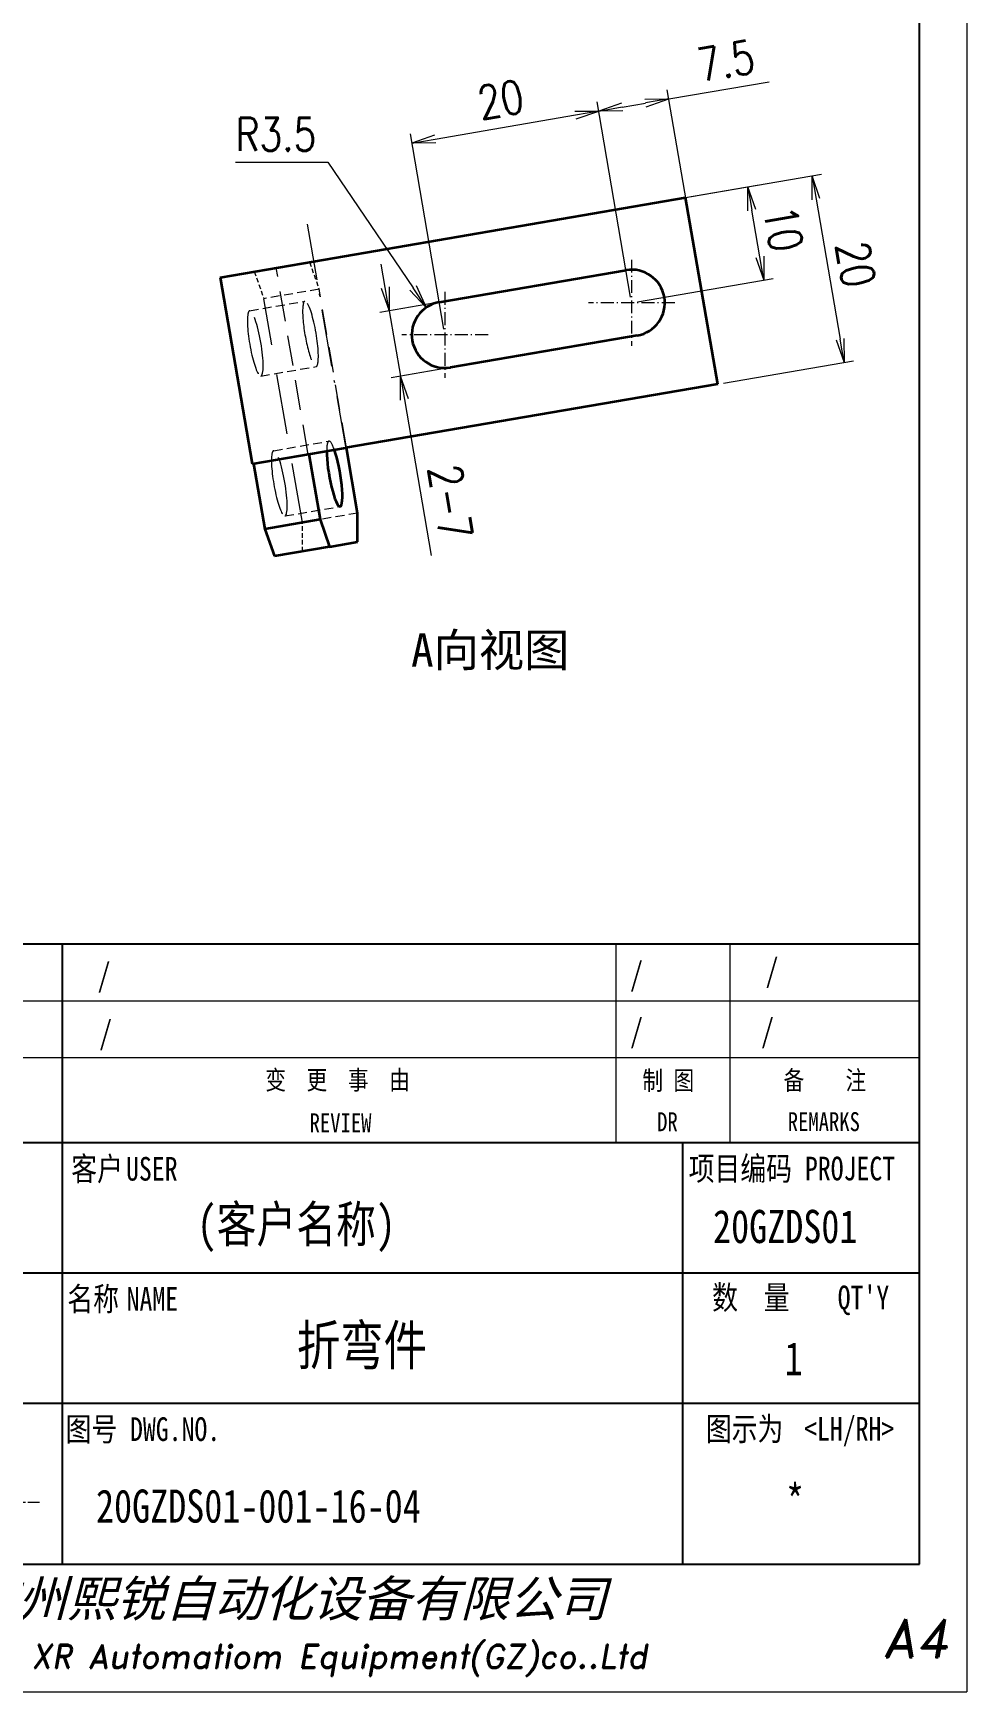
# Model space of a CAD drawing. Header units: millimetres. Extents: x 1333 to 78972, y -42879 to -5704.
# Drawn here: x 76115.1 to 76213.6, y -21799.1 to -21623.9 of the extents above; entities that cross this region are included whole.
import ezdxf
from ezdxf.enums import TextEntityAlignment as Align

# ---------------------------------------------------------------- set-up
doc = ezdxf.new("R2010")
doc.units = ezdxf.units.MM
doc.header["$LTSCALE"] = 0.5
for name, pattern in [('AM_ISO02W050x2', [3.75, 3, -0.75]), ('AM_ISO08W050x2', [9, 6, -0.75, 1.5, -0.75]), ('CENTER', [2, 1.25, -0.25, 0.25, -0.25]), ('DASHDOT', [18.5, 12, -3, 0.5, -3]), ('DASHED', [19.05, 12.7, -6.35])]:
    doc.linetypes.add(name, pattern=pattern)
for name, color, linetype, lineweight in [('中心线', 2, 'AM_ISO08W050x2', 18), ('图框', 7, 'Continuous', 18), ('标注线', 3, 'Continuous', 18), ('粗实线', 7, 'Continuous', 35), ('虚线', 1, 'AM_ISO02W050x2', 18)]:
    doc.layers.add(name, color=color, linetype=linetype, lineweight=lineweight)
for name, color, linetype in [('图号', 7, 'Continuous'), ('图名', 7, 'Continuous'), ('图框文字', 7, 'Continuous'), ('数量', 7, 'Continuous')]:
    doc.layers.add(name, color=color, linetype=linetype)
doc.layers.add('打印-禁用', color=7, linetype='Continuous', lineweight=15, plot=False)
doc.styles.add('DIM', font='romans.shx', dxfattribs={"width": 0.8, "bigfont": 'bigfont.shx'})
doc.styles.add('STYLE1', font='')
doc.styles.add('国标', font='simfang.ttf', dxfattribs={"width": 0.8})
doc.styles.add('宋体', font='')
doc.styles.add('标题字', font='romand.shx', dxfattribs={"oblique": 10, "bigfont": 'bigfont.shx'})
doc.styles.get('STYLE1').set_extended_font_data('SimSun')
doc.styles.get('宋体').set_extended_font_data('SimSun')
doc.dimstyles.new('XR 1-1$0', dxfattribs={"dimtxt": 3.5, "dimasz": 2.5, "dimexe": 1, "dimexo": 0.625, "dimgap": 1.2, "dimtad": 1, "dimzin": 9, "dimdsep": 46, "dimtxsty": 'DIM', "dimblk": 'OPEN', "dimcen": 0, "dimclrd": 8, "dimclre": 8, "dimclrt": 2, "dimazin": 2, "dimtfac": 0.5, "dimtmove": 0, "dimatfit": 3, "dimldrblk": 'OPEN', "dimfxl": 1, "dimtolj": 2, "dimlwd": 18, "dimlwe": 18, "dimarcsym": 0})
doc.dimstyles.new('XR 1-1$4', dxfattribs={"dimtxt": 3.5, "dimasz": 2.5, "dimexe": 1, "dimexo": 0.625, "dimgap": 1.2, "dimtad": 1, "dimtoh": 1, "dimdsep": 46, "dimtxsty": 'DIM', "dimblk": 'OPEN', "dimcen": 0, "dimclrd": 8, "dimclre": 8, "dimclrt": 2, "dimazin": 2, "dimtfac": 0.5, "dimtofl": 0, "dimtmove": 0, "dimatfit": 3, "dimldrblk": 'OPEN', "dimfxl": 1, "dimtolj": 2, "dimlwd": 18, "dimlwe": 18, "dimarcsym": 0})

# ---------------------------------------------------------------- blocks, each defined once
blk = doc.blocks.new('GZDEH零件A4图框V01版')
at = {"layer": '中心线', "color": 1, "linetype": 'CENTER', "lineweight": 5, "ltscale": 2}
blk.add_line((112.13, 20), (104.53, 20), dxfattribs=at)
at = {"layer": '图框', "color": 9}
for p, q in [((173, 58), (173, 79)), ((185, 79), (185, 58)), ((90, 73), (205, 73)), ((90, 67), (205, 67))]:
    blk.add_line(p, q, dxfattribs=at)
at = {"layer": '图框文字', "linetype": 'Continuous'}
for p, q in [((205, 13.5), (205, 292)), ((205, 13.5), (205, 97)), ((90, 79), (205, 79)), ((25, 13.5), (205, 13.5))]:
    blk.add_line(p, q, dxfattribs=at)
at = {"layer": '图框文字', "color": 9}
for p, q in [((114.5, 79), (114.5, 13.5)), ((205, 58), (25, 58)), ((114.5, 58), (114.5, 13.5)), ((180, 58), (180, 13.5)), ((25, 44.25), (205, 44.25)), ((25, 30.5), (205, 30.5))]:
    blk.add_line(p, q, dxfattribs=at)
at = {"layer": '打印-禁用', "linetype": 'Continuous'}
for p in [(210, 297), (0, 0)]:
    blk.add_line(p, (210, 0), dxfattribs=at)
at = {"layer": '图框', "color": 9, "style": '国标', "width": 0.8}
for s, p in [('变  更  事  由', (143.58, 63.63)), ('REVIEW', (143.89, 59.11))]:
    blk.add_text(s, height=2, dxfattribs=at).set_placement(p, align=Align.CENTER)
for s, p in [('制 图', (178.49, 64.61)), ('备    注', (195.02, 64.64)), ('DR', (178.4, 60.22)), ('REMARKS', (194.91, 60.23))]:
    blk.add_text(s, height=2, dxfattribs=at).set_placement(p, align=Align.MIDDLE)
at = {"layer": '图框文字', "color": 9, "style": '国标', "width": 0.8}
for s, p in [('客户', (118.19, 54)), ('USER', (123.97, 54))]:
    blk.add_text(s, height=2.5, dxfattribs=at).set_placement(p, align=Align.CENTER)
for s, p in [('项目编码 PROJECT', (180.64, 54.03)), ('名称\u3000', (115.05, 40.25)), ('NAME', (121.31, 40.25)), ('数  量', (183.12, 40.41)), ("QT'Y ", (196.37, 40.41)), ('图号', (114.87, 26.5)), ('DWG.NO.', (121.67, 26.5)), ('图示为', (182.45, 26.53)), ('<LH/RH>', (192.82, 26.53))]:
    blk.add_text(s, height=2.5, dxfattribs=at).set_placement(p)
at = {"layer": '图框文字', "color": 7, "lineweight": -3, "style": 'STYLE1', "oblique": 15}
blk.add_text('广州熙锐自动化设备有限公司 ', height=3.8, dxfattribs=at).set_placement((104.67, 7.95))
at = {"layer": '图框文字', "color": 7, "style": '标题字', "oblique": 10}
for s, height, p in [('A4', 4, (204.57, 5.66)), ('XR Automatiom Equipment(GZ)co..Ltd', 2.5, (143.77, 3.56))]:
    blk.add_text(s, height=height, dxfattribs=at).set_placement(p, align=Align.MIDDLE)
blk = doc.blocks.new('DEH A4')
at = {"layer": '图框'}
blk.add_blockref('GZDEH零件A4图框V01版', (0, 0), dxfattribs=at)
blk = doc.blocks.new('_Open')
at = {"color": 0, "linetype": 'ByBlock', "lineweight": -2}
for p, q in [((-1, 0.167), (0, 0)), ((-1, -0.167), (0, 0)), ((0, 0), (-1, 0))]:
    blk.add_line(p, q, dxfattribs=at)
blk = doc.blocks.new('*D691')
at = {"layer": 'Defpoints', "color": 0, "transparency": 16777216}
for p in [(76190.52, -21640.11), (76176.56, -21642.51), (76178.26, -21652.36)]:
    blk.add_point(p, dxfattribs=at)
at = {"layer": '标注线', "color": 8, "lineweight": 18, "transparency": 16777216}
for p, q in [((76177.18, -21642.4), (76191.5, -21639.94)), ((76191.79, -21647.5), (76190.94, -21642.57)), ((76178.87, -21652.26), (76193.19, -21649.8))]:
    blk.add_line(p, q, dxfattribs=at)
at = {"layer": '标注线', "color": 8, "lineweight": 18, "transparency": 16777216, "xscale": 2.5, "yscale": 2.5, "zscale": 2.5}
for p, rotation in [((76190.52, -21640.11), 99.744433337587), ((76192.21, -21649.97), 279.744433337587)]:
    blk.add_blockref('_Open', p, dxfattribs=dict(at, rotation=rotation))
at = {"layer": '标注线', "color": 2, "transparency": 16777216, "insert": (76194.27, -21644.54), "char_height": 3.5, "attachment_point": 5, "rotation": 279.7444, "style": 'DIM'}
blk.add_mtext('\\A2;10', dxfattribs=at)
blk = doc.blocks.new('*D692')
at = {"layer": 'Defpoints', "color": 0, "transparency": 16777216}
for p in [(76183.95, -21641.24), (76200.68, -21658.66), (76187.34, -21660.95)]:
    blk.add_point(p, dxfattribs=at)
at = {"layer": '标注线', "color": 8, "lineweight": 18, "transparency": 16777216}
for p, q in [((76184.57, -21641.13), (76198.28, -21638.78)), ((76197.72, -21641.41), (76200.26, -21656.19)), ((76187.96, -21660.84), (76201.67, -21658.49))]:
    blk.add_line(p, q, dxfattribs=at)
at = {"layer": '标注线', "color": 8, "lineweight": 18, "transparency": 16777216, "xscale": 2.5, "yscale": 2.5, "zscale": 2.5}
for p, rotation in [((76197.3, -21638.94), 99.7444333374485), ((76200.68, -21658.66), 279.7444333374485)]:
    blk.add_blockref('_Open', p, dxfattribs=dict(at, rotation=rotation))
at = {"layer": '标注线', "color": 2, "transparency": 16777216, "insert": (76201.9, -21648.3), "char_height": 3.5, "attachment_point": 5, "rotation": 279.7444, "style": 'DIM'}
blk.add_mtext('\\A2;20', dxfattribs=at)
blk = doc.blocks.new('*D693')
at = {"layer": 'Defpoints', "color": 0, "transparency": 16777216}
for p in [(76174.78, -21632.1), (76178.26, -21652.36), (76158.54, -21655.75)]:
    blk.add_point(p, dxfattribs=at)
at = {"layer": '标注线', "color": 8, "lineweight": 18, "transparency": 16777216}
for p, q in [((76178.15, -21651.75), (76174.61, -21631.12)), ((76157.53, -21635.06), (76172.31, -21632.52)), ((76158.44, -21655.13), (76154.9, -21634.5))]:
    blk.add_line(p, q, dxfattribs=at)
at = {"layer": '标注线', "color": 8, "lineweight": 18, "transparency": 16777216, "xscale": 2.5, "yscale": 2.5, "zscale": 2.5}
for p, rotation in [((76174.78, -21632.1), 9.744418515079518), ((76155.06, -21635.49), 189.7444185150795)]:
    blk.add_blockref('_Open', p, dxfattribs=dict(at, rotation=rotation))
at = {"layer": '标注线', "color": 2, "transparency": 16777216, "insert": (76164.42, -21630.89), "char_height": 3.5, "attachment_point": 5, "rotation": 9.7444, "style": 'DIM'}
blk.add_mtext('\\A2;20', dxfattribs=at)
blk = doc.blocks.new('*D694')
at = {"layer": 'Defpoints', "color": 0, "transparency": 16777216}
for p in [(76182.17, -21630.83), (76185.65, -21651.09), (76178.26, -21652.36)]:
    blk.add_point(p, dxfattribs=at)
at = {"layer": '标注线', "color": 8, "lineweight": 18, "transparency": 16777216}
for p, q in [((76185.54, -21650.48), (76182, -21629.85)), ((76182.17, -21630.83), (76192.78, -21629.01)), ((76178.15, -21651.75), (76174.61, -21631.12)), ((76177.24, -21631.68), (76179.7, -21631.26))]:
    blk.add_line(p, q, dxfattribs=at)
at = {"layer": '标注线', "color": 8, "lineweight": 18, "transparency": 16777216, "xscale": 2.5, "yscale": 2.5, "zscale": 2.5}
for p, rotation in [((76174.78, -21632.1), 189.7445206753198), ((76182.17, -21630.83), 9.744520675319846)]:
    blk.add_blockref('_Open', p, dxfattribs=dict(at, rotation=rotation))
at = {"layer": '标注线', "color": 2, "transparency": 16777216, "insert": (76188.21, -21626.8), "char_height": 3.5, "attachment_point": 5, "rotation": 9.7445, "style": 'DIM'}
blk.add_mtext('\\A2;7.5', dxfattribs=at)
blk = doc.blocks.new('*D695')
at = {"layer": 'Defpoints', "color": 0, "transparency": 16777216}
for p in [(76157.95, -21652.3), (76159.14, -21659.2), (76153.85, -21660.1)]:
    blk.add_point(p, dxfattribs=at)
at = {"layer": '标注线', "color": 8, "lineweight": 18, "transparency": 16777216}
for p, q in [((76152.24, -21650.74), (76151.82, -21648.28)), ((76157.34, -21652.4), (76151.68, -21653.37)), ((76152.66, -21653.21), (76153.85, -21660.1)), ((76158.52, -21659.3), (76152.86, -21660.27)), ((76154.27, -21662.57), (76157.1, -21679.04))]:
    blk.add_line(p, q, dxfattribs=at)
at = {"layer": '标注线', "color": 8, "lineweight": 18, "transparency": 16777216, "xscale": 2.5, "yscale": 2.5, "zscale": 2.5}
for p, rotation in [((76152.66, -21653.21), 279.744433337292), ((76153.85, -21660.1), 99.74443333729202)]:
    blk.add_blockref('_Open', p, dxfattribs=dict(at, rotation=rotation))
at = {"layer": '标注线', "color": 2, "transparency": 16777216, "insert": (76159.13, -21673.42), "char_height": 3.5, "attachment_point": 5, "rotation": 279.7444, "style": 'DIM'}
blk.add_mtext('\\A2;{\\Fromans,bigfont|c134;2-}7', dxfattribs=at)
blk = doc.blocks.new('*D696')
at = {"layer": 'Defpoints', "color": 0, "transparency": 16777216}
for p in [(76156.58, -21652.85), (76158.54, -21655.75)]:
    blk.add_point(p, dxfattribs=at)
at = {"layer": '标注线', "color": 8, "lineweight": 18, "transparency": 16777216}
for p, q in [((76136.44, -21637.51), (76146.18, -21637.51)), ((76146.18, -21637.51), (76155.18, -21650.78))]:
    blk.add_line(p, q, dxfattribs=at)
at = {"layer": '标注线', "color": 8, "lineweight": 18, "transparency": 16777216, "xscale": 2.5, "yscale": 2.5, "zscale": 2.5, "rotation": 304.1443286418954}
blk.add_blockref('_Open', (76156.58, -21652.85), dxfattribs=at)
at = {"layer": '标注线', "color": 2, "transparency": 16777216, "insert": (76140.71, -21634.56), "char_height": 3.5, "attachment_point": 5, "style": 'DIM'}
blk.add_mtext('\\A2;R3.5', dxfattribs=at)

msp = doc.modelspace()

# ---------------------------------------------------------------- linework, layer by layer
at = {"layer": '中心线', "linetype": 'DASHDOT'}
msp.add_line((76143.999, -21644.038), (76148.739, -21671.637), dxfattribs=at)
at = {"layer": '中心线', "linetype": 'DASHDOT', "ltscale": 0.227499}
for p, q in [((76178.255, -21647.812), (76178.255, -21656.912)), ((76158.544, -21651.197), (76158.544, -21660.297))]:
    msp.add_line(p, q, dxfattribs=at)
at = {"layer": '中心线', "linetype": 'DASHDOT', "ltscale": 0.2275}
for p, q in [((76182.805, -21652.362), (76173.705, -21652.362)), ((76163.094, -21655.747), (76153.994, -21655.747))]:
    msp.add_line(p, q, dxfattribs=at)
at = {"layer": '粗实线'}
for p, q in [((76144.676, -21647.982), (76183.954, -21641.237)), ((76187.339, -21660.948), (76148.061, -21667.693))]:
    msp.add_line(p, q, dxfattribs=at)
at = {"layer": '粗实线', "ltscale": 0.5}
for p, q in [((76187.339, -21660.948), (76183.954, -21641.237)), ((76157.951, -21652.297), (76177.663, -21648.912)), ((76134.82, -21649.675), (76138.206, -21669.386)), ((76178.847, -21655.811), (76159.136, -21659.196))]:
    msp.add_line(p, q, dxfattribs=at)
at = {"layer": '粗实线', "ltscale": 0.25}
for p, q in [((76134.82, -21649.675), (76144.676, -21647.982)), ((76138.206, -21669.386), (76148.061, -21667.693))]:
    msp.add_line(p, q, dxfattribs=at)
at = {"layer": '粗实线', "ltscale": 0.175}
for p, q in [((76144.176, -21668.361), (76145.361, -21675.26)), ((76138.348, -21669.362), (76139.533, -21676.261))]:
    msp.add_line(p, q, dxfattribs=at)
at = {"layer": '粗实线', "ltscale": 0.175001}
msp.add_line((76149.322, -21674.579), (76148.137, -21667.68), dxfattribs=at)
at = {"layer": '粗实线', "ltscale": 0.147836}
for p, q in [((76145.361, -21675.26), (76139.533, -21676.261)), ((76146.369, -21678.13), (76140.541, -21679.131))]:
    msp.add_line(p, q, dxfattribs=at)
at = {"layer": '粗实线', "ltscale": 0.076067}
for p, q in [((76145.361, -21675.26), (76146.369, -21678.13)), ((76149.329, -21677.622), (76149.322, -21674.579)), ((76139.533, -21676.261), (76140.541, -21679.131))]:
    msp.add_line(p, q, dxfattribs=at)
at = {"layer": '粗实线', "ltscale": 0.075084}
msp.add_line((76146.369, -21678.13), (76149.329, -21677.622), dxfattribs=at)
at = {"layer": '粗实线'}
for centre, start, end in [((76178.255, -21652.362), 279.74443, 99.74443), ((76158.544, -21655.747), 99.74443, 279.74443)]:
    msp.add_arc(centre, 3.5, start, end, dxfattribs=at)
for start_param, end_param in [(3.9167883, 6.2832144), (0.0000291, 2.366396)]:
    msp.add_ellipse((76146.892, -21670.431), major_axis=(0.592, -3.45), ratio=0.1692538, start_param=start_param, end_param=end_param, dxfattribs=at)
at = {"layer": '虚线', "linetype": 'DASHED', "ltscale": 0.076067}
for p, q in [((76138.423, -21649.056), (76139.431, -21651.927)), ((76144.251, -21648.055), (76145.259, -21650.926)), ((76143.501, -21678.623), (76143.493, -21675.58))]:
    msp.add_line(p, q, dxfattribs=at)
at = {"layer": '虚线', "linetype": 'DASHED', "ltscale": 0.5}
msp.add_line((76144.119, -21668.37), (76140.734, -21648.659), dxfattribs=at)
at = {"layer": '虚线', "linetype": 'DASHED', "ltscale": 0.147836}
for p, q in [((76145.259, -21650.926), (76139.431, -21651.927)), ((76137.932, -21653.199), (76143.761, -21652.198)), ((76139.117, -21660.098), (76144.945, -21659.097)), ((76140.471, -21667.982), (76146.299, -21666.981)), ((76141.656, -21674.881), (76147.484, -21673.88)), ((76149.322, -21674.579), (76143.493, -21675.58))]:
    msp.add_line(p, q, dxfattribs=at)
at = {"layer": '虚线', "linetype": 'DASHED', "ltscale": 0.424999}
msp.add_line((76148.137, -21667.68), (76145.259, -21650.926), dxfattribs=at)
at = {"layer": '虚线', "linetype": 'DASHED'}
msp.add_line((76143.493, -21675.58), (76139.431, -21651.927), dxfattribs=at)
for centre, start_param, end_param in [((76144.353, -21655.647), 3.1416217, 6.2832144), ((76144.353, -21655.647), 0.4999972, 3.1416217), ((76138.525, -21656.648), 3.6415899, 6.2832144), ((76138.525, -21656.648), 3.1416217, 3.6415899), ((76138.525, -21656.648), 0.0000291, 3.1416217), ((76144.353, -21655.647), 0.0000291, 0.4999972), ((76141.064, -21671.432), 3.6415899, 6.2832144), ((76141.064, -21671.432), 3.1416217, 3.6415899), ((76141.064, -21671.432), 0.0000291, 3.1416217), ((76146.892, -21670.431), 3.6415899, 3.9167883), ((76146.892, -21670.431), 3.1416217, 3.6415899), ((76146.892, -21670.431), 2.366396, 3.1416217)]:
    msp.add_ellipse(centre, major_axis=(0.592, -3.45), ratio=0.1692538, start_param=start_param, end_param=end_param, dxfattribs=at)

# ---------------------------------------------------------------- block references
at = {"layer": '图框'}
msp.add_blockref('DEH A4', (76003.632, -21799.092), dxfattribs=at)

# ---------------------------------------------------------------- texts
at = {"layer": '图号', "color": 3, "style": '国标', "width": 0.8}
msp.add_text('20GZDS01-001-16-04', height=3.5, dxfattribs=at).set_placement((76121.712, -21781.219))
at = {"layer": '图名', "color": 3, "style": '国标', "width": 0.8}
msp.add_text('折弯件', height=4.2, dxfattribs=at).set_placement((76149.785, -21764.578), align=Align.CENTER)
at = {"layer": '图框文字', "color": 3, "style": '国标', "width": 0.8}
for s, height, p in [('/', 2.5, (76121.878, -21724.62)), ('/', 2.5, (76178.083, -21724.521)), ('/', 2.5, (76192.378, -21724.15)), ('/', 2.5, (76122.05, -21730.705)), ('/', 2.5, (76178.083, -21730.521)), ('/', 2.5, (76191.914, -21730.51)), ('    (客户名称)', 3.85, (76123.977, -21751.611)), ('20GZDS01', 3.5, (76186.85, -21751.682))]:
    msp.add_text(s, height=height, dxfattribs=at).set_placement(p)
msp.add_text('*', height=3.5, dxfattribs=at).set_placement((76195.504, -21780.676), align=Align.CENTER)
at = {"layer": '数量', "color": 3, "style": '国标', "width": 0.8}
msp.add_text('1', height=3.5, dxfattribs=at).set_placement((76195.35, -21765.644), align=Align.CENTER)
at = {"layer": '标注线', "insert": (76154.97, -21687.29), "char_height": 3.5, "width": 38.81215, "attachment_point": 1, "style": '宋体'}
msp.add_mtext('A向视图', dxfattribs=at)

# ---------------------------------------------------------------- dimensions: what is measured, and where the dimension line sits
at = {"layer": '标注线'}
for p1, p2, distance, picture, middle in [((76178.255, -21652.362), (76185.647, -21651.092), 20.557, '*D694', (76188.206, -21626.802)), ((76158.544, -21655.747), (76178.255, -21652.362), 20.557, '*D693', (76164.421, -21630.886)), ((76183.954, -21641.237), (76187.339, -21660.948), 13.54, '*D692', (76201.899, -21648.301)), ((76178.255, -21652.362), (76176.563, -21642.506), -14.157, '*D691', (76194.269, -21644.538))]:
    dim = msp.add_aligned_dim(p1=p1, p2=p2, distance=distance, dimstyle='XR 1-1$0', dxfattribs=at)
    dim.commit()
    dim.dimension.update_dxf_attribs({"geometry": picture, "text_midpoint": middle})
dim = msp.add_radius_dim(center=(76158.544, -21655.747), mpoint=(76156.579, -21652.85), dimstyle='XR 1-1$4', dxfattribs=at)
dim.commit()
dim.dimension.update_dxf_attribs({"geometry": '*D696', "text_midpoint": (76140.709, -21637.51), "dimtype": 164})
dim = msp.add_linear_dim(base=(76153.847, -21660.105), p1=(76157.951, -21652.297), p2=(76159.136, -21659.196), angle=279.74443, text='{\\Fromans,bigfont|c134;2-}<>', dimstyle='XR 1-1$0', dxfattribs=at)
dim.commit()
dim.dimension.update_dxf_attribs({"geometry": '*D695', "text_midpoint": (76156.22, -21673.919), "dimtype": 161})

doc.saveas('drawing.dxf')
